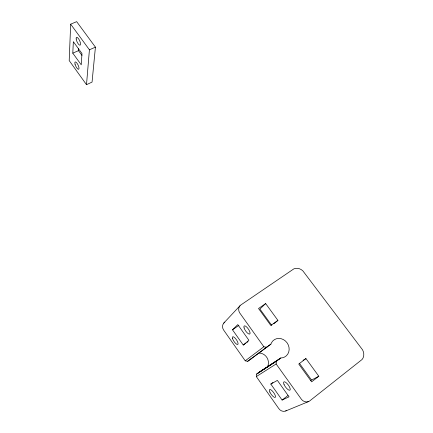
<?xml version="1.0" encoding="UTF-8"?>
<svg xmlns="http://www.w3.org/2000/svg" width="433" height="433" viewBox="0 0 433 433"><rect width="100%" height="100%" fill="white"/><g stroke="black" fill="none" stroke-linecap="round" stroke-linejoin="round"><path stroke-width="0.65" d="M70.671 24.178L69.199 60.577L86.503 84.684L92.056 82.097L95.417 47.143L76.668 21.65L70.671 24.178L89.42 49.806L86.503 84.684M72.798 53.172L73.35 41.692L81.994 53.568L81.231 64.82L72.798 53.172L78.492 50.656L78.611 48.74M270.901 344.132L266.501 347.326L263.843 346.757L239.536 312.664A6.408 5.873 48 0 1 240.537 305.189L293.855 268.861A8.346 7.318 44.9 0 1 302.873 270.896L362.556 349.826A8.898 7.583 55.9 0 1 362.085 359.487L309.389 401.169A6.912 6.078 62.9 0 1 301.628 399.572L276.135 363.964L276.427 361.198L280.822 357.945L282.311 357.815A10.089 9.066 56.2 0 0 287.09 342.828A10.089 9.066 56.2 0 0 271.48 342.752L270.901 344.132L250.588 359.211M286.359 410.657A6.295 5.613 65.7 0 1 278.755 408.546L256.325 376.602L256.623 374.058L280.822 357.945M223.764 323.083L239.99 305.747M232.489 329.8L237.782 324.615L248.905 340.278L243.259 345.052L232.489 329.8L238.908 325.34M273.845 323.76L277.926 320.398L265.662 303.571L259.914 309.038L271.805 325.443M310.423 380.65L318.823 376.25L305.952 358.594L303.04 360.299M318.823 376.25L311.636 381.836L298.754 364.045L305.952 358.594M272.936 382.474L270.814 384.076L282.1 400.06L287.945 395.54M224.851 322.12A5.862 5.45 51.3 0 0 223.699 330.141L245.24 360.819L263.843 346.757M245.24 360.819L247.671 361.328L267.491 346.606M247.671 361.328L251.746 358.372M243.259 345.052L245.917 343.158M246.983 342.4L248.049 341.642M277.926 320.398L270.809 325.459L258.533 308.507L265.662 303.571M259.535 371.904L279.577 358.865M257.538 373.387L277.412 360.467M256.623 374.058L276.427 361.198M256.325 376.602L276.135 363.964M270.814 384.076L277.385 380.39L289.055 396.828L282.1 400.06M89.42 49.806L95.417 47.143M285.683 410.987L308.659 401.532M78.492 50.656L81.945 55.397M299.355 363.217L311.43 379.876M258.734 353.068A9.212 8.395 59.3 0 1 267.08 357.815A9.212 8.395 59.3 0 1 267.166 367.411M269.862 392.087A4.812 1.51 54 0 0 275.193 397.402A4.812 1.51 54 0 0 272.243 390.912A4.812 1.51 54 0 0 269.862 392.087M284.075 384.585A5.131 1.716 53.5 0 0 289.872 390.193A5.131 1.716 53.5 0 0 286.776 383.254A5.131 1.716 53.5 0 0 284.075 384.585M232.575 338.655A4.601 1.478 55.7 0 0 237.49 344.511A4.601 1.478 55.7 0 0 235.633 338.703A4.601 1.478 55.7 0 0 232.575 338.655M244.088 327.933A4.887 1.672 55.4 0 0 249.386 334.108A4.887 1.672 55.4 0 0 247.481 327.868A4.887 1.672 55.4 0 0 244.088 327.933M75.05 64.241A4.038 1.283 64.6 0 0 78.649 69.253A4.038 1.283 64.6 0 0 77.069 63.31A4.038 1.283 64.6 0 0 75.05 64.241M76.186 38.992A4.298 1.418 65.5 0 0 79.786 45.184A4.298 1.418 65.5 0 0 79.071 39.56A4.298 1.418 65.5 0 0 76.186 38.992"/></g></svg>
